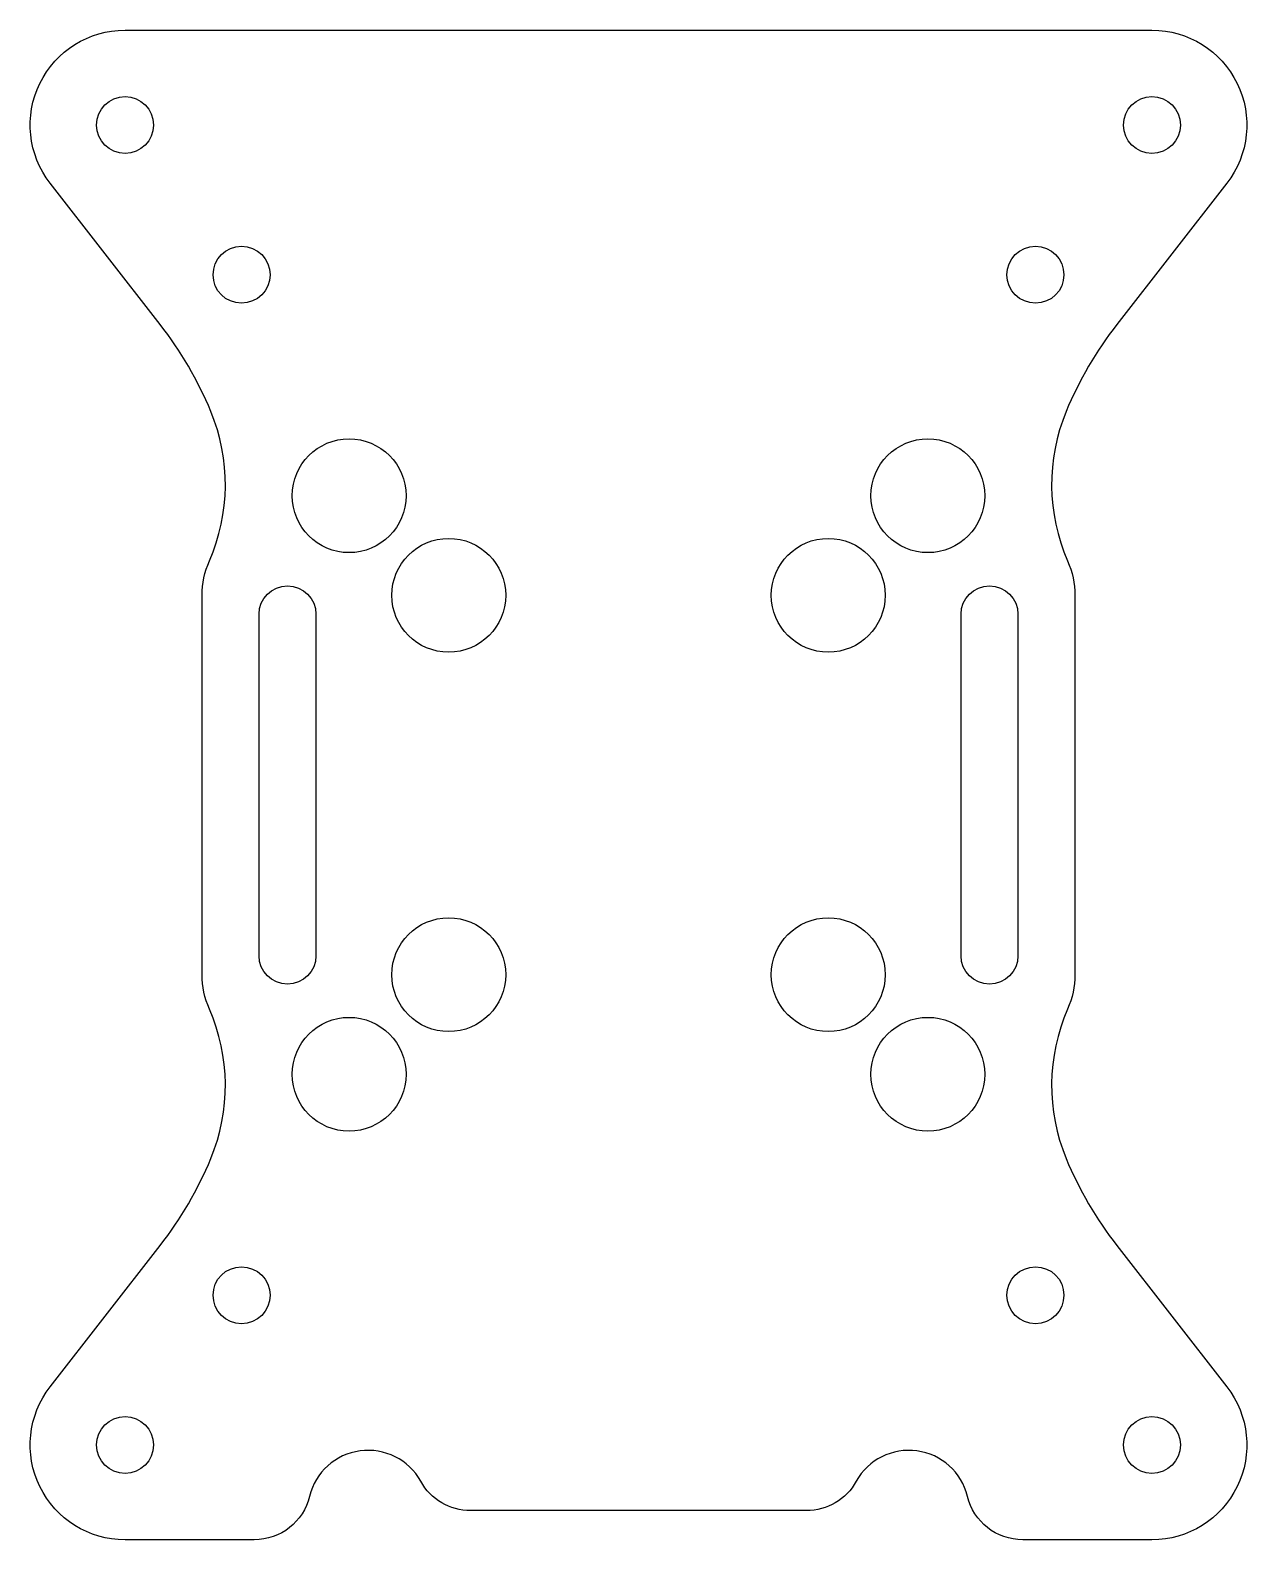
# Model space of a CAD drawing. Header units: millimetres. Extents: x -32.1 to 32.1, y -39.8 to 39.8.
import ezdxf

# ---------------------------------------------------------------- set-up
doc = ezdxf.new("R2010")
doc.units = ezdxf.units.MM
doc.layers.get('0').update_dxf_attribs({"linetype": 'CONTINUOUS'})

msp = doc.modelspace()

# ---------------------------------------------------------------- linework, layer by layer
for points in [[(22.618, 11.813, -0.104064), (23, 10), (23, -10, -0.104064), (22.618, -11.813, 0.205289), (22.541, -19.692, 0.066574), (25.213, -24.273), (31.007, -31.722, -0.624111), (27.06, -39.792), (20.25, -39.792, -0.34599), (17.335, -37.5, 0.682612), (11.475, -36.708, -0.272309), (8.853, -38.25), (-8.853, -38.25, -0.272309), (-11.475, -36.708, 0.682612), (-17.335, -37.5, -0.34599), (-20.25, -39.792), (-27.06, -39.792, -0.624111), (-31.007, -31.722), (-25.213, -24.273, 0.066574), (-22.541, -19.692, 0.205289), (-22.618, -11.813, -0.104064), (-23, -10), (-23, 10, -0.104064), (-22.618, 11.813, 0.205289), (-22.541, 19.692, 0.066574), (-25.213, 24.273), (-31.007, 31.722, -0.624111), (-27.06, 39.792), (27.06, 39.792, -0.624111), (31.007, 31.722), (25.213, 24.273, 0.066574), (22.541, 19.692, 0.205289)], [(-17, -9, -1), (-20, -9), (-20, 9, -1), (-17, 9)], [(20, -9, -1), (17, -9), (17, 9, -1), (20, 9)]]:
    msp.add_lwpolyline(points, format="xyb", close=True)
for centre, radius in [((-27.06, 34.792), 1.5), ((27.06, 34.792), 1.5), ((-20.921, 26.898), 1.5), ((20.921, 26.898), 1.5), ((-15.25, 15.25), 3), ((15.25, 15.25), 3), ((-10, 10), 3), ((10, 10), 3), ((-10, -10), 3), ((10, -10), 3), ((-15.25, -15.25), 3), ((15.25, -15.25), 3), ((-20.921, -26.898), 1.5), ((20.921, -26.898), 1.5), ((-27.06, -34.792), 1.5), ((27.06, -34.792), 1.5)]:
    msp.add_circle(centre, radius)

doc.saveas('drawing.dxf')
